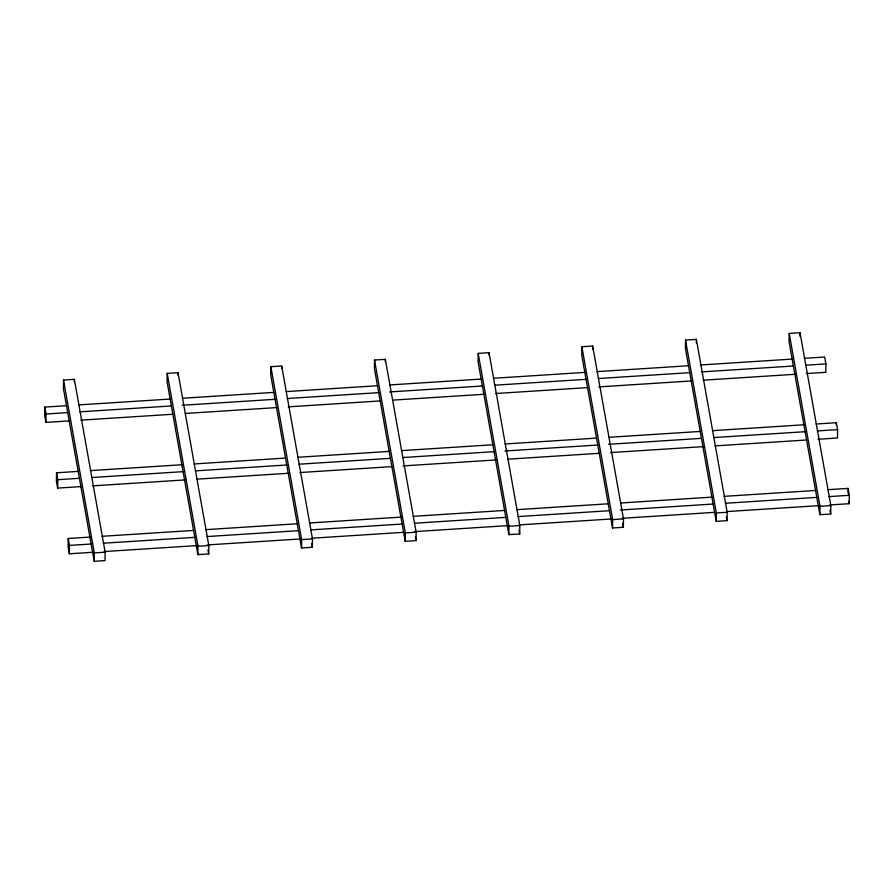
<?xml version="1.0" encoding="UTF-8"?>
<svg xmlns="http://www.w3.org/2000/svg" width="894" height="894" viewBox="0 0 894 894"><rect width="100%" height="100%" fill="white"/><g stroke="black" fill="none" stroke-linecap="round" stroke-linejoin="round"><path stroke-width="1.34" d="M66.48 405.708L44.812 407.094L44.7 415.498L45.929 422.404L69.609 420.884M45.929 422.404L46.052 414.011L44.812 407.094M78.18 471.395L56.523 472.792L56.4 481.184L57.641 488.102L81.309 486.582M57.641 488.102L57.752 479.698L56.523 472.792M63.519 380.017L63.396 388.421L94.205 561.287L105.034 560.594L105.146 552.201L74.347 379.324L63.519 380.017L94.317 552.894L94.205 561.287M89.892 537.093L68.223 538.479L68.112 546.882L69.341 553.799L93.021 552.268M69.341 553.799L69.464 545.396L68.223 538.479M74.314 381.716L74.347 379.324M167.189 373.357L167.066 381.76L197.876 554.638L208.704 553.934L208.816 545.541L178.018 372.664L167.189 373.357L197.987 546.234L197.876 554.638M177.984 375.067L178.018 372.664M270.86 366.696L270.737 375.1L301.546 547.977L312.375 547.273L312.487 538.881L281.688 366.004L270.86 366.696L301.658 539.574L301.546 547.977M281.655 368.406L281.688 366.004M374.519 360.036L374.407 368.44L405.206 541.317L416.045 540.624L416.157 532.221L385.359 359.343L374.519 360.036L405.328 532.913L405.206 541.317M385.325 361.746L385.359 359.343M478.189 353.376L478.078 361.779L508.876 534.657L519.716 533.964L519.827 525.56L489.029 352.683L478.189 353.376L508.999 526.253L508.876 534.657M488.996 355.086L489.029 352.683M581.86 346.727L581.748 355.119L612.546 527.996L623.375 527.304L623.498 518.9L592.688 346.023L581.86 346.727L612.669 519.593L612.546 527.996M592.644 349.621L592.688 346.023M685.53 340.066L685.419 348.459L716.217 521.336L727.045 520.643L727.168 512.24L696.359 339.362L685.53 340.066L716.34 512.944L716.217 521.336M696.314 342.972L696.359 339.362M789.201 333.406L789.078 341.799L819.887 514.676L830.716 513.983L830.839 505.579L800.029 332.713L789.201 333.406L819.999 506.283L819.887 514.676M799.985 336.312L800.029 332.713M804.354 358.304L824.659 357.008L825.888 363.914L825.777 372.317L806.276 373.569M836.326 425.097L836.359 422.694L816.054 424.002M836.359 422.694L837.6 429.612L837.477 438.015L817.976 439.267M848.004 493.186L848.071 488.392L827.755 489.688M829.688 504.954L849.188 503.702L849.3 495.31L848.071 488.392M78.694 404.915L170.151 399.048M182.365 398.255L273.821 392.388M286.035 391.606L377.491 385.727M389.706 384.945L481.151 379.067M493.376 378.285L584.821 372.407M597.047 371.625L688.492 365.747M700.706 364.964L792.162 359.086M46.052 414.011L67.709 412.615M79.924 411.832L171.38 405.954M182.208 405.261L275.05 399.305M287.265 398.512L378.721 392.645M389.549 391.941L482.391 385.984M494.606 385.202L586.062 379.324M598.276 378.542L689.732 372.664M701.946 371.882L793.391 366.004M805.583 365.221L825.888 363.914M80.751 420.169L172.654 414.268M185.192 413.464L277.095 407.563M288.237 406.848L380.151 400.937M392.678 400.132L484.593 394.232M495.734 393.516L587.637 387.616M598.779 386.901L692.09 380.9M703.22 380.185L795.135 374.284M90.406 470.613L181.851 464.735M194.076 463.952L285.521 458.074M297.736 457.292L389.192 451.414M401.406 450.632L492.862 444.765M505.076 443.972L596.533 438.105M608.747 437.311L700.203 431.444M712.417 430.662L803.874 424.784M57.752 479.698L79.421 478.312M91.635 477.53L183.091 471.652M195.305 470.87L286.75 464.992M298.976 464.209L390.421 458.331M402.646 457.549L494.091 451.671M504.92 450.978L597.762 445.022M608.591 444.318L701.432 438.362M713.647 437.568L805.103 431.701M817.284 430.919L837.6 429.612M92.451 485.867L185.751 479.877M196.892 479.162L288.807 473.25M299.948 472.535L391.851 466.634M402.993 465.919L496.293 459.929M507.434 459.214L599.349 453.303M610.49 452.587L703.79 446.598M714.932 445.882L806.846 439.982M102.106 536.299L193.562 530.433M205.776 529.65L297.233 523.772M309.447 522.99L400.903 517.112M413.117 516.33L504.562 510.452M516.788 509.669L608.233 503.791M620.458 503.009L711.903 497.131M724.118 496.349L815.574 490.482M69.464 545.396L91.121 543.999M103.335 543.217L194.791 537.35M207.006 536.556L298.462 530.69M310.676 529.896L402.132 524.029M414.347 523.247L505.803 517.369M518.017 516.587L609.473 510.709M620.302 510.016L713.133 504.048M725.358 503.266L816.803 497.388M828.995 496.606L849.3 495.31M104.162 551.553L197.462 545.563M207.207 544.938L300.507 538.948M311.648 538.233L403.563 532.321M414.704 531.606L508.004 525.616M519.146 524.901L611.049 519.001M622.19 518.285L714.105 512.385M726.632 511.58L818.546 505.669M94.317 552.894L105.146 552.201M197.987 546.234L208.816 545.541M301.658 539.574L312.487 538.881M405.328 532.913L416.157 532.221M508.999 526.253L519.827 525.56M612.669 519.593L623.498 518.9M716.34 512.944L727.168 512.24M819.999 506.283L830.839 505.579M848.775 501.4L849.188 503.702M830.012 509.993L830.716 513.983M726.341 516.654L727.045 520.643M622.671 523.314L623.375 527.304M519.001 529.974L519.716 533.964M415.33 536.635L416.045 540.624M311.66 543.284L312.375 547.273M207.989 549.944L208.704 553.934"/></g></svg>
